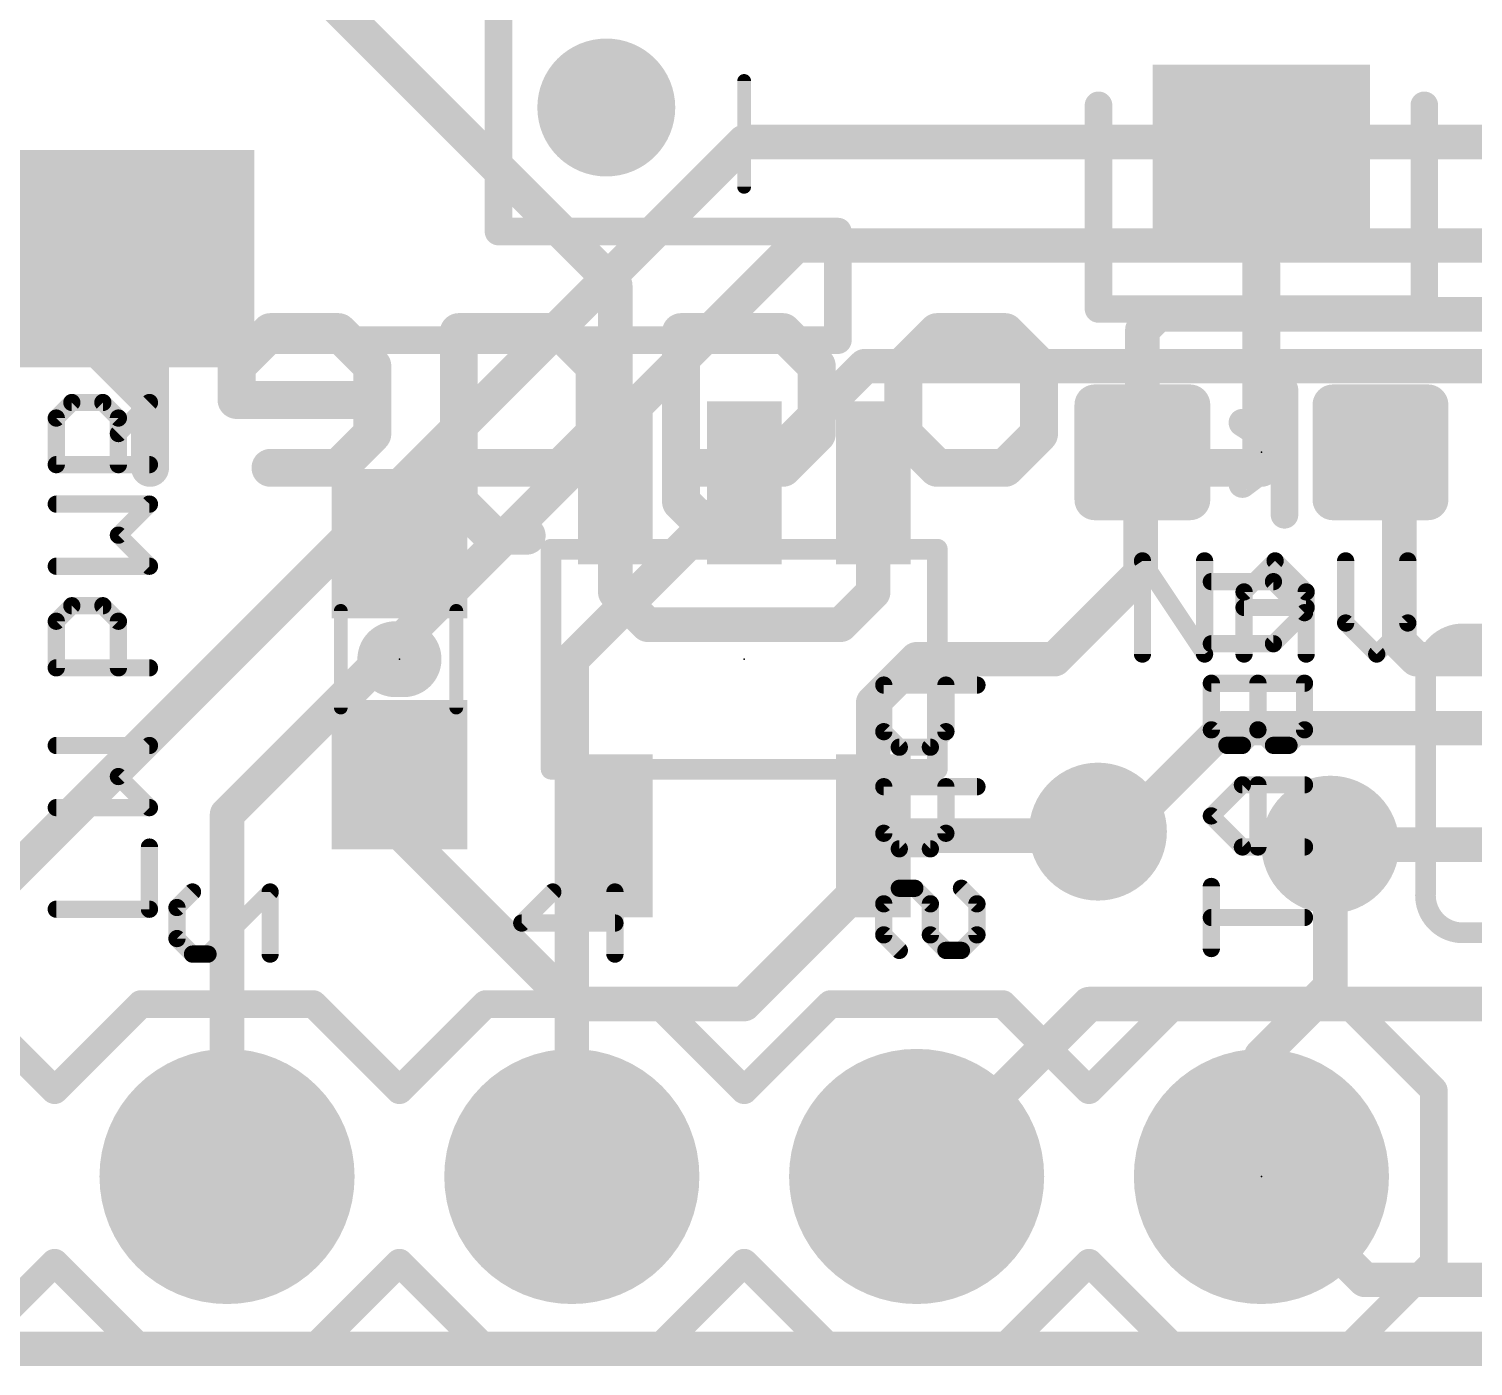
# Model space of a CAD drawing. Extents: x -109 to 32, y -1 to 19.
# Drawn here: x 2.35 to 12.99, y -0.13 to 9.72 of the extents above; entities that cross this region are included whole.
import ezdxf

# ---------------------------------------------------------------- set-up
doc = ezdxf.new("R2010")
doc.units = 0
for name, color, linetype in [('1', 12, 'CONTINUOUS'), ('16', 132, 'CONTINUOUS'), ('17', 110, 'CONTINUOUS'), ('18', 110, 'CONTINUOUS'), ('20', 53, 'CONTINUOUS'), ('21', 53, 'CONTINUOUS'), ('22', 53, 'CONTINUOUS'), ('23', 53, 'CONTINUOUS'), ('51', 53, 'CONTINUOUS')]:
    doc.layers.add(name, color=color, linetype=linetype)

# ---------------------------------------------------------------- blocks, each defined once
blk = doc.blocks.new('RECT')
blk.add_solid([(-0.5, -0.5), (0.5, -0.5), (-0.5, 0.5), (0.5, 0.5)])
blk = doc.blocks.new('ROUNDP')
at = {"const_width": 0.5}
blk.add_lwpolyline([(0, -0.25, 1), (0, 0.25, 1), (0, -0.25)], format="xyb", dxfattribs=at)
blk = doc.blocks.new('RECT160000X160000R30')
at = {"const_width": 0.15}
blk.add_lwpolyline([(0.425, -0.35), (0.425, 0.35, 0.4142), (0.35, 0.425), (-0.35, 0.425, 0.4142), (-0.425, 0.35), (-0.425, -0.35, 0.4142), (-0.35, -0.425), (0.35, -0.425, 0.4142)], format="xyb", close=True, dxfattribs=at)
blk.add_solid([(-0.3754, -0.3754), (0.3754, -0.3754), (-0.3754, 0.3754), (0.3754, 0.3754)])
blk = doc.blocks.new('ROUNDV')
at = {"const_width": 0.5}
blk.add_lwpolyline([(0, -0.25, 1), (0, 0.25, 1), (0, -0.25)], format="xyb", dxfattribs=at)

msp = doc.modelspace()

# ---------------------------------------------------------------- linework, layer by layer
at = {"layer": '1', "const_width": 0.254}
for points in [[(6.67, 7.8334), (4.064, 10.4394)], [(6.67, 6.3801), (6.67, 7.8334)], [(10.668, 7.62), (10.553, 7.505)], [(13.208, 7.62), (10.668, 7.62)], [(10.553, 7.505), (10.553, 6.604)], [(10.541, 6.592), (10.553, 6.604)], [(10.541, 5.715), (10.541, 6.592)], [(6.67, 6.3801), (6.67, 5.5728)], [(8.57, 5.5728), (8.57, 6.3801)], [(12.446, 5.207), (12.446, 6.465)], [(9.906, 5.08), (10.541, 5.715)], [(6.67, 5.5728), (6.9088, 5.334)], [(8.3312, 5.334), (8.57, 5.5728)], [(6.9088, 5.334), (8.3312, 5.334)], [(12.573, 5.08), (12.446, 5.207)], [(8.57, 4.76), (8.89, 5.08)], [(8.89, 5.08), (9.906, 5.08)], [(13.628, 5.08), (12.573, 5.08)], [(8.57, 3.7799), (8.57, 4.76)], [(5.08, 4.23), (5.08, 3.81)], [(5.08, 3.81), (6.35, 2.54)], [(10.1956, 3.7799), (10.2257, 3.81)], [(8.57, 3.49), (8.57, 3.7799)], [(8.57, 3.7799), (10.1956, 3.7799)], [(11.938, 2.667), (11.938, 3.7139)], [(7.62, 2.54), (8.57, 3.49)], [(11.43, 2.159), (11.938, 2.667)], [(6.35, 2.54), (7.62, 2.54)], [(11.43, 1.27), (11.43, 2.159)], [(12.192, 0.508), (11.43, 1.27)], [(12.192, 0.508), (20.8534, 0.508)], [(22.86, 0), (0, 0)]]:
    msp.add_lwpolyline(points, dxfattribs=at)
at = {"layer": '1'}
for points, const_width in [([(6.7335, 7.8334, 1), (6.6065, 7.8334)], 0.127), ([(6.6251, 7.7885, 1), (6.7149, 7.8783)], 0.127), ([(10.668, 7.6835, 1), (10.668, 7.5565)], 0.127), ([(10.7129, 7.5751, 1), (10.6231, 7.6649)], 0.127), ([(10.6165, 7.505, 1), (10.4895, 7.505)], 0.127), ([(10.5081, 7.5499, 1), (10.5979, 7.4601)], 0.127), ([(10.6045, 6.592, 1), (10.4775, 6.592)], 0.127), ([(10.5979, 6.5591, 1), (10.5081, 6.6489)], 0.127), ([(12.446, 6.465, 0.4142), (12.307, 6.604)], 0.254), ([(12.307, 6.6675, 1), (12.307, 6.5405)], 0.127), ([(10.4961, 6.6369, 1), (10.5859, 6.5471)], 0.127), ([(10.4895, 6.604, 1), (10.6165, 6.604)], 0.127), ([(6.7335, 6.3801, 1), (6.6065, 6.3801)], 0.127), ([(8.6335, 6.3801, 1), (8.5065, 6.3801)], 0.127), ([(12.5095, 6.465, 1), (12.3825, 6.465)], 0.127), ([(12.3825, 6.465, 1), (12.5095, 6.465)], 0.127), ([(6.6065, 6.3801, 1), (6.7335, 6.3801)], 0.127), ([(10.4775, 5.715, 1), (10.6045, 5.715)], 0.127), ([(10.5859, 5.6701, 1), (10.4961, 5.7599)], 0.127), ([(6.7149, 5.6177, 1), (6.6251, 5.5279)], 0.127), ([(8.6149, 5.5279, 1), (8.5251, 5.6177)], 0.127), ([(6.6065, 5.5728, 1), (6.7335, 5.5728)], 0.127), ([(8.5065, 5.5728, 1), (8.6335, 5.5728)], 0.127), ([(6.9088, 5.3975, 1), (6.9088, 5.2705)], 0.127), ([(6.8639, 5.2891, 1), (6.9537, 5.3789)], 0.127), ([(8.2863, 5.3789, 1), (8.3761, 5.2891)], 0.127), ([(8.3312, 5.2705, 1), (8.3312, 5.3975)], 0.127), ([(12.4909, 5.2519, 1), (12.4011, 5.1621)], 0.127), ([(12.3825, 5.207, 1), (12.5095, 5.207)], 0.127), ([(8.89, 5.1435, 1), (8.89, 5.0165)], 0.127), ([(8.9349, 5.0351, 1), (8.8451, 5.1249)], 0.127), ([(9.8611, 5.1249, 1), (9.9509, 5.0351)], 0.127), ([(9.906, 5.0165, 1), (9.906, 5.1435)], 0.127), ([(12.573, 5.1435, 1), (12.573, 5.0165)], 0.127), ([(12.5281, 5.0351, 1), (12.6179, 5.1249)], 0.127), ([(8.6335, 4.76, 1), (8.5065, 4.76)], 0.127), ([(8.5251, 4.8049, 1), (8.6149, 4.7151)], 0.127), ([(5.1435, 4.23, 1), (5.0165, 4.23)], 0.127), ([(5.1249, 3.8549, 1), (5.0351, 3.7651)], 0.127), ([(10.2706, 3.7651, 1), (10.1808, 3.8549)], 0.127), ([(5.0165, 3.81, 1), (5.1435, 3.81)], 0.127), ([(8.6335, 3.7799, 1), (8.5065, 3.7799)], 0.127), ([(8.57, 3.8434, 1), (8.57, 3.7164)], 0.127), ([(8.5065, 3.7799, 1), (8.6335, 3.7799)], 0.127), ([(10.1507, 3.8248, 1), (10.2405, 3.735)], 0.127), ([(10.1956, 3.7164, 1), (10.1956, 3.8434)], 0.127), ([(12.0015, 3.7139, 1), (11.8745, 3.7139)], 0.127), ([(8.5065, 3.49, 1), (8.6335, 3.49)], 0.127), ([(8.6149, 3.4451, 1), (8.5251, 3.5349)], 0.127), ([(11.9829, 2.6221, 1), (11.8931, 2.7119)], 0.127), ([(6.35, 2.6035, 1), (6.35, 2.4765)], 0.127), ([(7.62, 2.4765, 1), (7.62, 2.6035)], 0.127), ([(11.8745, 2.667, 1), (12.0015, 2.667)], 0.127), ([(6.3051, 2.4951, 1), (6.3949, 2.5849)], 0.127), ([(7.5751, 2.5849, 1), (7.6649, 2.4951)], 0.127), ([(11.4935, 2.159, 1), (11.3665, 2.159)], 0.127), ([(11.3851, 2.2039, 1), (11.4749, 2.1141)], 0.127), ([(11.4749, 1.3149, 1), (11.3851, 1.2251)], 0.127), ([(11.3665, 1.27, 1), (11.4935, 1.27)], 0.127), ([(12.192, 0.5715, 1), (12.192, 0.4445)], 0.127), ([(12.1471, 0.4631, 1), (12.2369, 0.5529)], 0.127)]:
    msp.add_lwpolyline(points, format="xyb", dxfattribs=dict(at, const_width=const_width))
at = {"layer": '16', "const_width": 0.254}
for points in [[(1.27, 2.54), (7.62, 8.89)], [(7.62, 8.89), (19.05, 8.89)], [(3.81, 3.937), (8.001, 8.128)], [(8.001, 8.128), (16.891, 8.128)], [(6.35, 5.08), (8.509, 7.239)], [(8.509, 7.239), (15.6464, 7.239)], [(6.35, 1.27), (6.35, 5.08)], [(10.3886, 3.81), (11.1506, 4.572)], [(11.1506, 4.572), (13.6343, 4.572)], [(3.81, 1.27), (3.81, 3.937)], [(10.2257, 3.81), (10.3886, 3.81)], [(11.938, 3.7139), (13.6, 3.7139)], [(8.89, 1.27), (10.16, 2.54)], [(10.16, 2.54), (17.78, 2.54)], [(22.86, 0), (0, 0)]]:
    msp.add_lwpolyline(points, dxfattribs=at)
at = {"layer": '16', "const_width": 0.127}
for points in [[(7.62, 8.9535, 1), (7.62, 8.8265)], [(7.6649, 8.8451, 1), (7.5751, 8.9349)], [(8.001, 8.1915, 1), (8.001, 8.0645)], [(8.0459, 8.0831, 1), (7.9561, 8.1729)], [(8.509, 7.3025, 1), (8.509, 7.1755)], [(8.5539, 7.1941, 1), (8.4641, 7.2839)], [(6.4135, 5.08, 1), (6.2865, 5.08)], [(6.3051, 5.1249, 1), (6.3949, 5.0351)], [(11.1506, 4.6355, 1), (11.1506, 4.5085)], [(11.1955, 4.5271, 1), (11.1057, 4.6169)], [(3.8735, 3.937, 1), (3.7465, 3.937)], [(3.7651, 3.9819, 1), (3.8549, 3.8921)], [(10.2257, 3.8735, 1), (10.2257, 3.7465)], [(10.3886, 3.7465, 1), (10.3886, 3.8735)], [(10.3437, 3.8549, 1), (10.4335, 3.7651)], [(11.938, 3.7774, 1), (11.938, 3.6504)], [(10.16, 2.6035, 1), (10.16, 2.4765)], [(10.2049, 2.4951, 1), (10.1151, 2.5849)], [(3.7465, 1.27, 1), (3.8735, 1.27)], [(6.2865, 1.27, 1), (6.4135, 1.27)], [(8.8451, 1.3149, 1), (8.9349, 1.2251)]]:
    msp.add_lwpolyline(points, format="xyb", dxfattribs=at)
at = {"layer": '20', "const_width": 0.254}
msp.add_lwpolyline([(0, 0), (31.75, 0)], dxfattribs=at)
at = {"layer": '21'}
for points, const_width in [([(10.23, 7.66), (10.23, 9.16)], 0.2032), ([(12.63, 9.16), (12.63, 7.66)], 0.2032), ([(12.63, 7.66), (10.23, 7.66)], 0.2032), ([(11.6, 7.064), (11.6, 6.604)], 0.2032), ([(2.5521, 6.8565), (2.6665, 6.9709)], 0.127), ([(2.6665, 6.9709), (2.8953, 6.9709)], 0.127), ([(2.8953, 6.9709), (3.0097, 6.8565)], 0.127), ([(3.0097, 6.7421), (3.2385, 6.9709)], 0.127), ([(2.5521, 6.5133), (2.5521, 6.8565)], 0.127), ([(3.0097, 6.8565), (3.0097, 6.5133)], 0.127), ([(11.5846, 6.6294), (11.29, 6.8224)], 0.2032), ([(11.6, 6.604), (11.29, 6.3702)], 0.2032), ([(11.6, 6.144), (11.6, 6.604)], 0.2032), ([(3.2385, 6.5133), (2.5521, 6.5133)], 0.127), ([(3.2385, 6.2225), (2.5521, 6.2225)], 0.127), ([(3.0097, 5.9937), (3.2385, 6.2225)], 0.127), ([(3.2385, 5.7649), (3.0097, 5.9937)], 0.127), ([(6.1976, 4.2696), (6.1976, 5.8904)], 0.1524), ([(6.1976, 5.8904), (6.2924, 5.8904)], 0.1524), ([(7.0976, 5.8904), (7.1924, 5.8904)], 0.1524), ([(8.0476, 5.8904), (8.1424, 5.8904)], 0.1524), ([(8.9476, 5.8904), (9.0424, 5.8904)], 0.1524), ([(9.0424, 5.8904), (9.0424, 4.2696)], 0.1524), ([(10.5537, 5.1181), (10.5537, 5.8045)], 0.127), ([(10.5537, 5.8045), (11.0113, 5.1181)], 0.127), ([(11.0113, 5.1181), (11.0113, 5.8045)], 0.127), ([(11.3021, 5.5757), (11.5309, 5.8045)], 0.127), ([(11.5309, 5.8045), (11.7597, 5.5757)], 0.127), ([(12.0505, 5.8045), (12.0505, 5.3469)], 0.127), ([(12.5081, 5.3469), (12.5081, 5.8045)], 0.127), ([(2.5521, 5.7649), (3.2385, 5.7649)], 0.127), ([(11.3021, 5.1181), (11.3021, 5.5757)], 0.127), ([(11.7597, 5.5757), (11.7597, 5.1181)], 0.127), ([(2.5521, 5.3597), (2.6665, 5.4741)], 0.127), ([(2.6665, 5.4741), (2.8953, 5.4741)], 0.127), ([(2.8953, 5.4741), (3.0097, 5.3597)], 0.127), ([(11.3021, 5.4613), (11.7597, 5.4613)], 0.127), ([(2.5521, 5.0165), (2.5521, 5.3597)], 0.127), ([(3.0097, 5.3597), (3.0097, 5.0165)], 0.127), ([(5.0495, 5.08), (5.1105, 5.08)], 0.5588), ([(12.0505, 5.3469), (12.2793, 5.1181)], 0.127), ([(12.2793, 5.1181), (12.5081, 5.3469)], 0.127), ([(3.2385, 5.0165), (2.5521, 5.0165)], 0.127), ([(3.2385, 4.4445), (2.5521, 4.4445)], 0.127), ([(3.0097, 4.2157), (3.2385, 4.4445)], 0.127), ([(3.2385, 3.9869), (3.0097, 4.2157)], 0.127), ([(6.2924, 4.2696), (6.1976, 4.2696)], 0.1524), ([(8.1424, 4.2696), (7.0976, 4.2696)], 0.1524), ([(9.0424, 4.2696), (8.9476, 4.2696)], 0.1524), ([(2.5521, 3.9869), (3.2385, 3.9869)], 0.127), ([(3.2385, 3.2385), (3.2385, 3.6961)], 0.127), ([(2.5521, 3.2385), (3.2385, 3.2385)], 0.127), ([(1.905, 2.54), (2.54, 1.905)], 0.2032), ([(2.54, 1.905), (3.175, 2.54)], 0.2032), ([(3.175, 2.54), (4.445, 2.54)], 0.2032), ([(5.08, 1.905), (4.445, 2.54)], 0.2032), ([(5.08, 1.905), (5.715, 2.54)], 0.2032), ([(5.715, 2.54), (6.985, 2.54)], 0.2032), ([(6.985, 2.54), (7.62, 1.905)], 0.2032), ([(7.62, 1.905), (8.255, 2.54)], 0.2032), ([(8.255, 2.54), (9.525, 2.54)], 0.2032), ([(9.525, 2.54), (10.16, 1.905)], 0.2032), ([(10.16, 1.905), (10.795, 2.54)], 0.2032), ([(10.795, 2.54), (12.065, 2.54)], 0.2032), ([(12.7, 1.905), (12.065, 2.54)], 0.2032), ([(12.7, 0.635), (12.7, 1.905)], 0.2032), ([(2.54, 0.635), (1.905, 0)], 0.2032), ([(3.175, 0), (2.54, 0.635)], 0.2032), ([(4.445, 0), (5.08, 0.635)], 0.2032), ([(5.715, 0), (5.08, 0.635)], 0.2032), ([(7.62, 0.635), (6.985, 0)], 0.2032), ([(8.255, 0), (7.62, 0.635)], 0.2032), ([(10.16, 0.635), (9.525, 0)], 0.2032), ([(10.795, 0), (10.16, 0.635)], 0.2032), ([(12.065, 0), (12.7, 0.635)], 0.2032), ([(4.445, 0), (3.175, 0)], 0.2032), ([(6.985, 0), (5.715, 0)], 0.2032), ([(9.525, 0), (8.255, 0)], 0.2032), ([(12.065, 0), (10.795, 0)], 0.2032)]:
    msp.add_lwpolyline(points, dxfattribs=dict(at, const_width=const_width))
for points, const_width in [([(10.2808, 9.16, 1), (10.1792, 9.16)], 0.1016), ([(12.6808, 9.16, 1), (12.5792, 9.16)], 0.1016), ([(10.23, 7.7108, 1), (10.23, 7.6092)], 0.1016), ([(10.1792, 7.66, 1), (10.2808, 7.66)], 0.1016), ([(12.5792, 7.66, 1), (12.6808, 7.66)], 0.1016), ([(12.63, 7.6092, 1), (12.63, 7.7108)], 0.1016), ([(11.6508, 7.064, 1), (11.5492, 7.064)], 0.1016), ([(2.6665, 7.0027, 1), (2.6665, 6.9392)], 0.0635), ([(2.689, 6.9485, 1), (2.6441, 6.9934)], 0.0635), ([(2.9178, 6.9934, 1), (2.8729, 6.9485)], 0.0635), ([(2.8953, 6.9392, 1), (2.8953, 7.0027)], 0.0635), ([(3.261, 6.9485, 1), (3.216, 6.9934)], 0.0635), ([(2.5839, 6.8565, 1), (2.5204, 6.8565)], 0.0635), ([(3.0415, 6.8565, 1), (2.978, 6.8565)], 0.0635), ([(11.3178, 6.8649, 1), (11.2622, 6.7799)], 0.1016), ([(2.5297, 6.879, 1), (2.5746, 6.8341)], 0.0635), ([(2.9873, 6.8341, 1), (3.0322, 6.879)], 0.0635), ([(2.9873, 6.7646, 1), (3.0322, 6.7197)], 0.0635), ([(11.6508, 6.604, 1), (11.5492, 6.604)], 0.1016), ([(11.5568, 6.5869, 1), (11.6124, 6.6719)], 0.1016), ([(11.6306, 6.5634, 1), (11.5694, 6.6446)], 0.1016), ([(11.5492, 6.604, 1), (11.6508, 6.604)], 0.1016), ([(2.5521, 6.5451, 1), (2.5521, 6.4816)], 0.0635), ([(2.5204, 6.5133, 1), (2.5839, 6.5133)], 0.0635), ([(2.978, 6.5133, 1), (3.0415, 6.5133)], 0.0635), ([(3.2385, 6.4816, 1), (3.2385, 6.5451)], 0.0635), ([(11.2594, 6.4108, 1), (11.3206, 6.3296)], 0.1016), ([(2.5521, 6.2543, 1), (2.5521, 6.1908)], 0.0635), ([(3.261, 6.2001, 1), (3.216, 6.245)], 0.0635), ([(3.2385, 6.1908, 1), (3.2385, 6.2543)], 0.0635), ([(11.5492, 6.144, 1), (11.6508, 6.144)], 0.1016), ([(3.0322, 6.0162, 1), (2.9873, 5.9713)], 0.0635), ([(2.9873, 6.0162, 1), (3.0322, 5.9713)], 0.0635), ([(6.2357, 5.8904, 1), (6.1595, 5.8904)], 0.0762), ([(6.1976, 5.9285, 1), (6.1976, 5.8523)], 0.0762), ([(6.2924, 5.8523, 1), (6.2924, 5.9285)], 0.0762), ([(7.0976, 5.9285, 1), (7.0976, 5.8523)], 0.0762), ([(7.1924, 5.8523, 1), (7.1924, 5.9285)], 0.0762), ([(8.0476, 5.9285, 1), (8.0476, 5.8523)], 0.0762), ([(8.1424, 5.8523, 1), (8.1424, 5.9285)], 0.0762), ([(8.9476, 5.9285, 1), (8.9476, 5.8523)], 0.0762), ([(9.0805, 5.8904, 1), (9.0043, 5.8904)], 0.0762), ([(9.0424, 5.8523, 1), (9.0424, 5.9285)], 0.0762), ([(10.5801, 5.8221, 1), (10.5273, 5.7869)], 0.0635), ([(10.5855, 5.8045, 1), (10.522, 5.8045)], 0.0635), ([(11.043, 5.8045, 1), (10.9795, 5.8045)], 0.0635), ([(11.5534, 5.8269, 1), (11.5085, 5.782)], 0.0635), ([(11.5534, 5.782, 1), (11.5085, 5.8269)], 0.0635), ([(12.0823, 5.8045, 1), (12.0188, 5.8045)], 0.0635), ([(12.5399, 5.8045, 1), (12.4764, 5.8045)], 0.0635), ([(2.5521, 5.7967, 1), (2.5521, 5.7332)], 0.0635), ([(3.216, 5.7425, 1), (3.261, 5.7874)], 0.0635), ([(3.2385, 5.7332, 1), (3.2385, 5.7967)], 0.0635), ([(11.3339, 5.5757, 1), (11.2704, 5.5757)], 0.0635), ([(11.7915, 5.5757, 1), (11.728, 5.5757)], 0.0635), ([(2.6665, 5.5058, 1), (2.6665, 5.4423)], 0.0635), ([(2.689, 5.4516, 1), (2.6441, 5.4965)], 0.0635), ([(2.9178, 5.4965, 1), (2.8729, 5.4516)], 0.0635), ([(2.8953, 5.4423, 1), (2.8953, 5.5058)], 0.0635), ([(11.2797, 5.5981, 1), (11.3246, 5.5532)], 0.0635), ([(11.7373, 5.5532, 1), (11.7822, 5.5981)], 0.0635), ([(11.3021, 5.493, 1), (11.3021, 5.4295)], 0.0635), ([(11.7597, 5.4295, 1), (11.7597, 5.493)], 0.0635), ([(2.5839, 5.3597, 1), (2.5204, 5.3597)], 0.0635), ([(2.5297, 5.3821, 1), (2.5746, 5.3372)], 0.0635), ([(3.0415, 5.3597, 1), (2.978, 5.3597)], 0.0635), ([(2.9873, 5.3372, 1), (3.0322, 5.3821)], 0.0635), ([(5.0495, 5.2197, 1), (5.0495, 4.9403)], 0.2794), ([(5.1105, 4.9403, 1), (5.1105, 5.2197)], 0.2794), ([(12.073, 5.3693, 1), (12.0281, 5.3244)], 0.0635), ([(12.0188, 5.3469, 1), (12.0823, 5.3469)], 0.0635), ([(12.4764, 5.3469, 1), (12.5399, 5.3469)], 0.0635), ([(12.5306, 5.3244, 1), (12.4857, 5.3693)], 0.0635), ([(10.522, 5.1181, 1), (10.5855, 5.1181)], 0.0635), ([(10.9795, 5.1181, 1), (11.043, 5.1181)], 0.0635), ([(10.9849, 5.1005, 1), (11.0377, 5.1357)], 0.0635), ([(11.2704, 5.1181, 1), (11.3339, 5.1181)], 0.0635), ([(11.728, 5.1181, 1), (11.7915, 5.1181)], 0.0635), ([(12.2569, 5.1406, 1), (12.3018, 5.0956)], 0.0635), ([(12.2569, 5.0956, 1), (12.3018, 5.1406)], 0.0635), ([(2.5521, 5.0483, 1), (2.5521, 4.9848)], 0.0635), ([(2.5204, 5.0165, 1), (2.5839, 5.0165)], 0.0635), ([(2.978, 5.0165, 1), (3.0415, 5.0165)], 0.0635), ([(3.2385, 4.9848, 1), (3.2385, 5.0483)], 0.0635), ([(2.5521, 4.4763, 1), (2.5521, 4.4128)], 0.0635), ([(3.261, 4.4221, 1), (3.216, 4.467)], 0.0635), ([(3.2385, 4.4128, 1), (3.2385, 4.4763)], 0.0635), ([(3.0322, 4.2382, 1), (2.9873, 4.1933)], 0.0635), ([(2.9873, 4.2382, 1), (3.0322, 4.1933)], 0.0635), ([(6.1976, 4.3077, 1), (6.1976, 4.2315)], 0.0762), ([(6.1595, 4.2696, 1), (6.2357, 4.2696)], 0.0762), ([(6.2924, 4.2315, 1), (6.2924, 4.3077)], 0.0762), ([(7.0976, 4.3077, 1), (7.0976, 4.2315)], 0.0762), ([(8.1424, 4.2315, 1), (8.1424, 4.3077)], 0.0762), ([(8.9476, 4.3077, 1), (8.9476, 4.2315)], 0.0762), ([(9.0043, 4.2696, 1), (9.0805, 4.2696)], 0.0762), ([(9.0424, 4.2315, 1), (9.0424, 4.3077)], 0.0762), ([(2.5521, 4.0187, 1), (2.5521, 3.9552)], 0.0635), ([(3.2385, 3.9552, 1), (3.2385, 4.0187)], 0.0635), ([(3.216, 3.9645, 1), (3.261, 4.0094)], 0.0635), ([(3.2703, 3.6961, 1), (3.2067, 3.6961)], 0.0635), ([(2.5521, 3.2703, 1), (2.5521, 3.2067)], 0.0635), ([(3.2385, 3.2067, 1), (3.2385, 3.2703)], 0.0635), ([(3.2067, 3.2385, 1), (3.2703, 3.2385)], 0.0635), ([(3.175, 2.5908, 1), (3.175, 2.4892)], 0.1016), ([(3.2109, 2.5041, 1), (3.1391, 2.5759)], 0.1016), ([(4.4809, 2.5759, 1), (4.4091, 2.5041)], 0.1016), ([(4.445, 2.4892, 1), (4.445, 2.5908)], 0.1016), ([(5.715, 2.5908, 1), (5.715, 2.4892)], 0.1016), ([(5.7509, 2.5041, 1), (5.6791, 2.5759)], 0.1016), ([(7.0209, 2.5759, 1), (6.9491, 2.5041)], 0.1016), ([(6.985, 2.4892, 1), (6.985, 2.5908)], 0.1016), ([(8.255, 2.5908, 1), (8.255, 2.4892)], 0.1016), ([(8.2909, 2.5041, 1), (8.2191, 2.5759)], 0.1016), ([(9.5609, 2.5759, 1), (9.4891, 2.5041)], 0.1016), ([(9.525, 2.4892, 1), (9.525, 2.5908)], 0.1016), ([(10.795, 2.5908, 1), (10.795, 2.4892)], 0.1016), ([(10.8309, 2.5041, 1), (10.7591, 2.5759)], 0.1016), ([(12.1009, 2.5759, 1), (12.0291, 2.5041)], 0.1016), ([(12.065, 2.4892, 1), (12.065, 2.5908)], 0.1016), ([(2.5041, 1.9409, 1), (2.5759, 1.8691)], 0.1016), ([(2.5041, 1.8691, 1), (2.5759, 1.9409)], 0.1016), ([(5.0441, 1.9409, 1), (5.1159, 1.8691)], 0.1016), ([(5.0441, 1.8691, 1), (5.1159, 1.9409)], 0.1016), ([(7.5841, 1.9409, 1), (7.6559, 1.8691)], 0.1016), ([(7.5841, 1.8691, 1), (7.6559, 1.9409)], 0.1016), ([(10.1241, 1.9409, 1), (10.1959, 1.8691)], 0.1016), ([(10.1241, 1.8691, 1), (10.1959, 1.9409)], 0.1016), ([(12.7508, 1.905, 1), (12.6492, 1.905)], 0.1016), ([(12.6641, 1.8691, 1), (12.7359, 1.9409)], 0.1016), ([(2.5759, 0.6709, 1), (2.5041, 0.5991)], 0.1016), ([(2.5759, 0.5991, 1), (2.5041, 0.6709)], 0.1016), ([(5.1159, 0.6709, 1), (5.0441, 0.5991)], 0.1016), ([(5.1159, 0.5991, 1), (5.0441, 0.6709)], 0.1016), ([(7.6559, 0.6709, 1), (7.5841, 0.5991)], 0.1016), ([(7.6559, 0.5991, 1), (7.5841, 0.6709)], 0.1016), ([(10.1959, 0.6709, 1), (10.1241, 0.5991)], 0.1016), ([(10.1959, 0.5991, 1), (10.1241, 0.6709)], 0.1016), ([(12.6492, 0.635, 1), (12.7508, 0.635)], 0.1016), ([(12.7359, 0.5991, 1), (12.6641, 0.6709)], 0.1016), ([(3.175, 0.0508, 1), (3.175, -0.0508)], 0.1016), ([(3.1391, -0.0359, 1), (3.2109, 0.0359)], 0.1016), ([(4.4091, 0.0359, 1), (4.4809, -0.0359)], 0.1016), ([(4.445, -0.0508, 1), (4.445, 0.0508)], 0.1016), ([(5.715, 0.0508, 1), (5.715, -0.0508)], 0.1016), ([(5.6791, -0.0359, 1), (5.7509, 0.0359)], 0.1016), ([(6.9491, 0.0359, 1), (7.0209, -0.0359)], 0.1016), ([(6.985, -0.0508, 1), (6.985, 0.0508)], 0.1016), ([(8.255, 0.0508, 1), (8.255, -0.0508)], 0.1016), ([(8.2191, -0.0359, 1), (8.2909, 0.0359)], 0.1016), ([(9.4891, 0.0359, 1), (9.5609, -0.0359)], 0.1016), ([(9.525, -0.0508, 1), (9.525, 0.0508)], 0.1016), ([(10.795, 0.0508, 1), (10.795, -0.0508)], 0.1016), ([(10.7591, -0.0359, 1), (10.8309, 0.0359)], 0.1016), ([(12.0291, 0.0359, 1), (12.1009, -0.0359)], 0.1016), ([(12.065, -0.0508, 1), (12.065, 0.0508)], 0.1016)]:
    msp.add_lwpolyline(points, format="xyb", dxfattribs=dict(at, const_width=const_width))
at = {"layer": '22'}
for points, const_width in [([(11.4287, 7.9896), (11.4287, 6.4897)], 0.2794), ([(2.743, 7.4896), (2.493, 7.4896)], 0.2794), ([(3.243, 6.9897), (2.743, 7.4896)], 0.2794), ([(3.243, 6.4897), (3.243, 7.4896)], 0.2794), ([(4.1302, 7.4896), (3.8802, 7.2396)], 0.2794), ([(4.6301, 7.4896), (4.1302, 7.4896)], 0.2794), ([(4.8801, 7.2396), (4.6301, 7.4896)], 0.2794), ([(5.5174, 6.2397), (5.5174, 7.4896)], 0.2794), ([(5.5174, 7.4896), (6.2673, 7.4896)], 0.2794), ([(6.2673, 7.4896), (6.5173, 7.2396)], 0.2794), ([(7.1545, 6.2397), (7.1545, 7.4896)], 0.2794), ([(7.1545, 7.4896), (7.9044, 7.4896)], 0.2794), ([(7.9044, 7.4896), (8.1544, 7.2396)], 0.2794), ([(8.7917, 7.2396), (9.0416, 7.4896)], 0.2794), ([(9.0416, 7.4896), (9.5416, 7.4896)], 0.2794), ([(9.5416, 7.4896), (9.7916, 7.2396)], 0.2794), ([(3.8802, 7.2396), (3.8802, 6.9897)], 0.2794), ([(4.8801, 6.7397), (4.8801, 7.2396)], 0.2794), ([(6.5173, 7.2396), (6.5173, 6.7397)], 0.2794), ([(8.1544, 7.2396), (8.1544, 6.7397)], 0.2794), ([(8.7917, 6.7397), (8.7917, 7.2396)], 0.2794), ([(9.7916, 7.2396), (9.7916, 6.7397)], 0.2794), ([(3.8802, 6.9897), (4.8801, 6.9897)], 0.2794), ([(4.6301, 6.4897), (4.8801, 6.7397)], 0.2794), ([(6.5173, 6.7397), (6.2673, 6.4897)], 0.2794), ([(8.1544, 6.7397), (7.9044, 6.4897)], 0.2794), ([(9.0416, 6.4897), (8.7917, 6.7397)], 0.2794), ([(9.7916, 6.7397), (9.5416, 6.4897)], 0.2794), ([(4.1302, 6.4897), (4.6301, 6.4897)], 0.2794), ([(6.2673, 6.4897), (5.5174, 6.4897)], 0.2794), ([(7.9044, 6.4897), (7.1545, 6.4897)], 0.2794), ([(9.5416, 6.4897), (9.0416, 6.4897)], 0.2794), ([(11.4287, 6.4897), (10.4288, 6.4897)], 0.2794), ([(5.7673, 5.9897), (5.5174, 6.2397)], 0.2794), ([(7.4045, 5.9897), (7.1545, 6.2397)], 0.2794), ([(6.0173, 5.9897), (5.7673, 5.9897)], 0.2794), ([(7.6545, 5.9897), (7.4045, 5.9897)], 0.2794), ([(11.0611, 5.6515), (11.5187, 5.6515)], 0.127), ([(11.5187, 5.6515), (11.7475, 5.4227)], 0.127), ([(11.7475, 5.4227), (11.5187, 5.1939)], 0.127), ([(12.8898, 5.2656), (14.3898, 5.2656)], 0.1524), ([(11.5187, 5.1939), (11.0611, 5.1939)], 0.127), ([(12.6398, 4.9656), (12.6398, 3.3656)], 0.1524), ([(9.3345, 4.8895), (8.6481, 4.8895)], 0.127), ([(8.6481, 4.8895), (8.6481, 4.5463)], 0.127), ([(9.1057, 4.5463), (9.1057, 4.8895)], 0.127), ([(11.7475, 4.9031), (11.0611, 4.9031)], 0.127), ([(11.0611, 4.9031), (11.0611, 4.5599)], 0.127), ([(11.4043, 4.9031), (11.4043, 4.5599)], 0.127), ([(11.7475, 4.5599), (11.7475, 4.9031)], 0.127), ([(8.6481, 4.5463), (8.7625, 4.4319)], 0.127), ([(8.9913, 4.4319), (9.1057, 4.5463)], 0.127), ([(11.0611, 4.5599), (11.1755, 4.4455)], 0.127), ([(11.2899, 4.4455), (11.4043, 4.5599)], 0.127), ([(11.4043, 4.5599), (11.5187, 4.4455)], 0.127), ([(11.6331, 4.4455), (11.7475, 4.5599)], 0.127), ([(8.7625, 4.4319), (8.9913, 4.4319)], 0.127), ([(11.1755, 4.4455), (11.2899, 4.4455)], 0.127), ([(11.5187, 4.4455), (11.6331, 4.4455)], 0.127), ([(9.3345, 4.1411), (8.6481, 4.1411)], 0.127), ([(8.6481, 4.1411), (8.6481, 3.7979)], 0.127), ([(9.1057, 3.7979), (9.1057, 4.1411)], 0.127), ([(11.2899, 4.1547), (11.0611, 3.9259)], 0.127), ([(11.7475, 4.1547), (11.2899, 4.1547)], 0.127), ([(11.4043, 4.1547), (11.4043, 3.6971)], 0.127), ([(11.0611, 3.9259), (11.2899, 3.6971)], 0.127), ([(8.6481, 3.7979), (8.7625, 3.6835)], 0.127), ([(8.9913, 3.6835), (9.1057, 3.7979)], 0.127), ([(8.7625, 3.6835), (8.9913, 3.6835)], 0.127), ([(11.2899, 3.6971), (11.7475, 3.6971)], 0.127), ([(3.4411, 3.2511), (3.5555, 3.3655)], 0.127), ([(4.1275, 3.3655), (3.6699, 2.9079)], 0.127), ([(4.1275, 2.9079), (4.1275, 3.3655)], 0.127), ([(6.2099, 3.3655), (5.9811, 3.1367)], 0.127), ([(6.6675, 3.3655), (6.6675, 2.9079)], 0.127), ([(8.6481, 3.2783), (8.7625, 3.3927)], 0.127), ([(8.7625, 3.3927), (8.8769, 3.3927)], 0.127), ([(8.8769, 3.3927), (8.9913, 3.2783)], 0.127), ([(9.3345, 3.2783), (9.2201, 3.3927)], 0.127), ([(11.0611, 3.4063), (11.0611, 2.9487)], 0.127), ([(3.4411, 3.0223), (3.4411, 3.2511)], 0.127), ([(8.6481, 3.0495), (8.6481, 3.2783)], 0.127), ([(8.9913, 3.2783), (8.9913, 3.0495)], 0.127), ([(9.3345, 3.0495), (9.3345, 3.2783)], 0.127), ([(5.9811, 3.1367), (6.6675, 3.1367)], 0.127), ([(11.7475, 3.1775), (11.0611, 3.1775)], 0.127), ([(3.5555, 2.9079), (3.4411, 3.0223)], 0.127), ([(8.7625, 2.9351), (8.6481, 3.0495)], 0.127), ([(8.9913, 3.0495), (9.1057, 2.9351)], 0.127), ([(9.2201, 2.9351), (9.3345, 3.0495)], 0.127), ([(12.8898, 3.0656), (14.3898, 3.0656)], 0.1524), ([(9.1057, 2.9351), (9.2201, 2.9351)], 0.127), ([(3.6699, 2.9079), (3.5555, 2.9079)], 0.127)]:
    msp.add_lwpolyline(points, dxfattribs=dict(at, const_width=const_width))
for points, const_width in [([(11.4986, 7.9896, 1), (11.3589, 7.9896)], 0.1397), ([(2.493, 7.5595, 1), (2.493, 7.4198)], 0.1397), ([(2.7924, 7.539, 1), (2.6936, 7.4402)], 0.1397), ([(2.743, 7.4198, 1), (2.743, 7.5595)], 0.1397), ([(3.3128, 7.4896, 1), (3.1731, 7.4896)], 0.1397), ([(4.1302, 7.5595, 1), (4.1302, 7.4198)], 0.1397), ([(4.1796, 7.4402, 1), (4.0808, 7.539)], 0.1397), ([(4.6795, 7.539, 1), (4.5807, 7.4402)], 0.1397), ([(4.6301, 7.4198, 1), (4.6301, 7.5595)], 0.1397), ([(5.5872, 7.4896, 1), (5.4475, 7.4896)], 0.1397), ([(5.5174, 7.5595, 1), (5.5174, 7.4198)], 0.1397), ([(6.3167, 7.539, 1), (6.2179, 7.4402)], 0.1397), ([(6.2673, 7.4198, 1), (6.2673, 7.5595)], 0.1397), ([(7.1545, 7.5595, 1), (7.1545, 7.4198)], 0.1397), ([(7.2244, 7.4896, 1), (7.0847, 7.4896)], 0.1397), ([(7.9538, 7.539, 1), (7.8551, 7.4402)], 0.1397), ([(7.9044, 7.4198, 1), (7.9044, 7.5595)], 0.1397), ([(9.0416, 7.5595, 1), (9.0416, 7.4198)], 0.1397), ([(9.091, 7.4402, 1), (8.9922, 7.539)], 0.1397), ([(9.591, 7.539, 1), (9.4922, 7.4402)], 0.1397), ([(9.5416, 7.4198, 1), (9.5416, 7.5595)], 0.1397), ([(3.95, 7.2396, 1), (3.8103, 7.2396)], 0.1397), ([(3.8308, 7.289, 1), (3.9296, 7.1902)], 0.1397), ([(4.95, 7.2396, 1), (4.8103, 7.2396)], 0.1397), ([(4.8307, 7.1902, 1), (4.9295, 7.289)], 0.1397), ([(6.5871, 7.2396, 1), (6.4474, 7.2396)], 0.1397), ([(6.4679, 7.1902, 1), (6.5667, 7.289)], 0.1397), ([(8.2243, 7.2396, 1), (8.0846, 7.2396)], 0.1397), ([(8.105, 7.1902, 1), (8.2038, 7.289)], 0.1397), ([(8.8615, 7.2396, 1), (8.7218, 7.2396)], 0.1397), ([(8.7423, 7.289, 1), (8.8411, 7.1902)], 0.1397), ([(9.8614, 7.2396, 1), (9.7217, 7.2396)], 0.1397), ([(9.7422, 7.1902, 1), (9.841, 7.289)], 0.1397), ([(3.8802, 7.0595, 1), (3.8802, 6.9198)], 0.1397), ([(4.8801, 6.9198, 1), (4.8801, 7.0595)], 0.1397), ([(3.1936, 6.9403, 1), (3.2923, 7.0391)], 0.1397), ([(3.8103, 6.9897, 1), (3.95, 6.9897)], 0.1397), ([(4.8103, 6.7397, 1), (4.95, 6.7397)], 0.1397), ([(4.9295, 6.6903, 1), (4.8307, 6.7891)], 0.1397), ([(6.4474, 6.7397, 1), (6.5871, 6.7397)], 0.1397), ([(6.5667, 6.6903, 1), (6.4679, 6.7891)], 0.1397), ([(8.0846, 6.7397, 1), (8.2243, 6.7397)], 0.1397), ([(8.2038, 6.6903, 1), (8.105, 6.7891)], 0.1397), ([(8.8411, 6.7891, 1), (8.7423, 6.6903)], 0.1397), ([(8.7218, 6.7397, 1), (8.8615, 6.7397)], 0.1397), ([(9.7217, 6.7397, 1), (9.8614, 6.7397)], 0.1397), ([(9.841, 6.6903, 1), (9.7422, 6.7891)], 0.1397), ([(4.1302, 6.5595, 1), (4.1302, 6.4199)], 0.1397), ([(4.5807, 6.5391, 1), (4.6795, 6.4403)], 0.1397), ([(4.6301, 6.4199, 1), (4.6301, 6.5595)], 0.1397), ([(5.5174, 6.5595, 1), (5.5174, 6.4199)], 0.1397), ([(6.2179, 6.5391, 1), (6.3167, 6.4403)], 0.1397), ([(6.2673, 6.4199, 1), (6.2673, 6.5595)], 0.1397), ([(7.1545, 6.5595, 1), (7.1545, 6.4199)], 0.1397), ([(7.8551, 6.5391, 1), (7.9538, 6.4403)], 0.1397), ([(7.9044, 6.4199, 1), (7.9044, 6.5595)], 0.1397), ([(9.0416, 6.5595, 1), (9.0416, 6.4199)], 0.1397), ([(8.9922, 6.4403, 1), (9.091, 6.5391)], 0.1397), ([(9.4922, 6.5391, 1), (9.591, 6.4403)], 0.1397), ([(9.5416, 6.4199, 1), (9.5416, 6.5595)], 0.1397), ([(10.4288, 6.5595, 1), (10.4288, 6.4199)], 0.1397), ([(11.4287, 6.4199, 1), (11.4287, 6.5595)], 0.1397), ([(3.1731, 6.4897, 1), (3.3128, 6.4897)], 0.1397), ([(11.3589, 6.4897, 1), (11.4986, 6.4897)], 0.1397), ([(5.5667, 6.2891, 1), (5.468, 6.1903)], 0.1397), ([(5.4475, 6.2397, 1), (5.5872, 6.2397)], 0.1397), ([(7.2039, 6.2891, 1), (7.1051, 6.1903)], 0.1397), ([(7.0847, 6.2397, 1), (7.2244, 6.2397)], 0.1397), ([(5.7673, 6.0596, 1), (5.7673, 5.9199)], 0.1397), ([(5.7179, 5.9403, 1), (5.8167, 6.0391)], 0.1397), ([(6.0173, 5.9199, 1), (6.0173, 6.0596)], 0.1397), ([(7.4045, 6.0596, 1), (7.4045, 5.9199)], 0.1397), ([(7.3551, 5.9403, 1), (7.4539, 6.0391)], 0.1397), ([(7.6545, 5.9199, 1), (7.6545, 6.0596)], 0.1397), ([(11.0611, 5.6833, 1), (11.0611, 5.6198)], 0.0635), ([(11.5412, 5.674, 1), (11.4963, 5.629)], 0.0635), ([(11.5187, 5.6198, 1), (11.5187, 5.6833)], 0.0635), ([(11.77, 5.4003, 1), (11.725, 5.4452)], 0.0635), ([(11.725, 5.4003, 1), (11.77, 5.4452)], 0.0635), ([(12.8898, 5.2656, 0.4142), (12.6398, 4.9656)], 0.1524), ([(12.8898, 5.3037, 1), (12.8898, 5.2275)], 0.0762), ([(12.8932, 5.2277, 1), (12.8864, 5.3035)], 0.0762), ([(11.0611, 5.2257, 1), (11.0611, 5.1622)], 0.0635), ([(11.4963, 5.2164, 1), (11.5412, 5.1715)], 0.0635), ([(11.5187, 5.1622, 1), (11.5187, 5.2257)], 0.0635), ([(12.6779, 4.9656, 1), (12.6017, 4.9656)], 0.0762), ([(12.6019, 4.9622, 1), (12.6777, 4.969)], 0.0762), ([(8.6481, 4.9212, 1), (8.6481, 4.8578)], 0.0635), ([(8.6799, 4.8895, 1), (8.6164, 4.8895)], 0.0635), ([(9.1375, 4.8895, 1), (9.074, 4.8895)], 0.0635), ([(9.3345, 4.8578, 1), (9.3345, 4.9212)], 0.0635), ([(11.0611, 4.9348, 1), (11.0611, 4.8713)], 0.0635), ([(11.0929, 4.9031, 1), (11.0294, 4.9031)], 0.0635), ([(11.4361, 4.9031, 1), (11.3726, 4.9031)], 0.0635), ([(11.7793, 4.9031, 1), (11.7157, 4.9031)], 0.0635), ([(11.7475, 4.8713, 1), (11.7475, 4.9348)], 0.0635), ([(8.6706, 4.5688, 1), (8.6257, 4.5239)], 0.0635), ([(8.6164, 4.5463, 1), (8.6799, 4.5463)], 0.0635), ([(9.074, 4.5463, 1), (9.1375, 4.5463)], 0.0635), ([(9.1282, 4.5239, 1), (9.0833, 4.5688)], 0.0635), ([(11.0836, 4.5823, 1), (11.0387, 4.5374)], 0.0635), ([(11.0294, 4.5599, 1), (11.0929, 4.5599)], 0.0635), ([(11.4268, 4.5823, 1), (11.3819, 4.5374)], 0.0635), ([(11.3726, 4.5599, 1), (11.4361, 4.5599)], 0.0635), ([(11.4268, 4.5374, 1), (11.3819, 4.5823)], 0.0635), ([(11.7157, 4.5599, 1), (11.7793, 4.5599)], 0.0635), ([(11.77, 4.5374, 1), (11.725, 4.5823)], 0.0635), ([(8.7625, 4.4637, 1), (8.7625, 4.4002)], 0.0635), ([(8.7401, 4.4095, 1), (8.785, 4.4544)], 0.0635), ([(8.9689, 4.4544, 1), (9.0138, 4.4095)], 0.0635), ([(8.9913, 4.4002, 1), (8.9913, 4.4637)], 0.0635), ([(11.1755, 4.4772, 1), (11.1755, 4.4137)], 0.0635), ([(11.1531, 4.423, 1), (11.198, 4.4679)], 0.0635), ([(11.2675, 4.4679, 1), (11.3124, 4.423)], 0.0635), ([(11.2899, 4.4137, 1), (11.2899, 4.4772)], 0.0635), ([(11.5187, 4.4772, 1), (11.5187, 4.4137)], 0.0635), ([(11.4963, 4.423, 1), (11.5412, 4.4679)], 0.0635), ([(11.6107, 4.4679, 1), (11.6556, 4.423)], 0.0635), ([(11.6331, 4.4137, 1), (11.6331, 4.4772)], 0.0635), ([(8.6481, 4.1728, 1), (8.6481, 4.1093)], 0.0635), ([(8.6799, 4.1411, 1), (8.6164, 4.1411)], 0.0635), ([(9.1375, 4.1411, 1), (9.074, 4.1411)], 0.0635), ([(9.3345, 4.1093, 1), (9.3345, 4.1728)], 0.0635), ([(11.2899, 4.1864, 1), (11.2899, 4.1229)], 0.0635), ([(11.3124, 4.1322, 1), (11.2675, 4.1771)], 0.0635), ([(11.4361, 4.1547, 1), (11.3726, 4.1547)], 0.0635), ([(11.7475, 4.1229, 1), (11.7475, 4.1864)], 0.0635), ([(11.0836, 3.9483, 1), (11.0387, 3.9034)], 0.0635), ([(11.0387, 3.9483, 1), (11.0836, 3.9034)], 0.0635), ([(8.6706, 3.8203, 1), (8.6257, 3.7754)], 0.0635), ([(9.1282, 3.7754, 1), (9.0833, 3.8203)], 0.0635), ([(8.6164, 3.7979, 1), (8.6799, 3.7979)], 0.0635), ([(8.7625, 3.7152, 1), (8.7625, 3.6517)], 0.0635), ([(8.7401, 3.661, 1), (8.785, 3.7059)], 0.0635), ([(8.9689, 3.7059, 1), (9.0138, 3.661)], 0.0635), ([(8.9913, 3.6517, 1), (8.9913, 3.7152)], 0.0635), ([(9.074, 3.7979, 1), (9.1375, 3.7979)], 0.0635), ([(11.2899, 3.7288, 1), (11.2899, 3.6653)], 0.0635), ([(11.2675, 3.6746, 1), (11.3124, 3.7195)], 0.0635), ([(11.3726, 3.6971, 1), (11.4361, 3.6971)], 0.0635), ([(11.7475, 3.6653, 1), (11.7475, 3.7288)], 0.0635), ([(3.578, 3.343, 1), (3.5331, 3.388)], 0.0635), ([(4.1593, 3.3655, 1), (4.0958, 3.3655)], 0.0635), ([(4.15, 3.343, 1), (4.105, 3.388)], 0.0635), ([(6.2324, 3.343, 1), (6.1875, 3.388)], 0.0635), ([(6.6993, 3.3655, 1), (6.6358, 3.3655)], 0.0635), ([(8.7625, 3.4244, 1), (8.7625, 3.3609)], 0.0635), ([(8.785, 3.3702, 1), (8.7401, 3.4151)], 0.0635), ([(8.8994, 3.4151, 1), (8.8545, 3.3702)], 0.0635), ([(8.8769, 3.3609, 1), (8.8769, 3.4244)], 0.0635), ([(9.2426, 3.4151, 1), (9.1977, 3.3702)], 0.0635), ([(11.0929, 3.4063, 1), (11.0294, 3.4063)], 0.0635), ([(12.6398, 3.3656, 0.4148), (12.8898, 3.0656)], 0.1524), ([(12.6777, 3.3621, 1), (12.6019, 3.3691)], 0.0762), ([(3.4729, 3.2511, 1), (3.4094, 3.2511)], 0.0635), ([(3.4187, 3.2736, 1), (3.4636, 3.2287)], 0.0635), ([(8.6799, 3.2783, 1), (8.6164, 3.2783)], 0.0635), ([(8.6257, 3.3007, 1), (8.6706, 3.2558)], 0.0635), ([(9.0231, 3.2783, 1), (8.9596, 3.2783)], 0.0635), ([(8.9689, 3.2558, 1), (9.0138, 3.3007)], 0.0635), ([(9.3663, 3.2783, 1), (9.3027, 3.2783)], 0.0635), ([(9.312, 3.2558, 1), (9.357, 3.3007)], 0.0635), ([(12.6017, 3.3656, 1), (12.6779, 3.3656)], 0.0762), ([(5.9811, 3.1685, 1), (5.9811, 3.105)], 0.0635), ([(6.6675, 3.105, 1), (6.6675, 3.1685)], 0.0635), ([(11.0611, 3.2092, 1), (11.0611, 3.1457)], 0.0635), ([(11.7475, 3.1457, 1), (11.7475, 3.2092)], 0.0635), ([(3.4636, 3.0448, 1), (3.4187, 2.9999)], 0.0635), ([(5.9587, 3.1592, 1), (6.0036, 3.1143)], 0.0635), ([(8.6706, 3.0719, 1), (8.6257, 3.027)], 0.0635), ([(9.0138, 3.0719, 1), (8.9689, 3.027)], 0.0635), ([(9.357, 3.027, 1), (9.312, 3.0719)], 0.0635), ([(12.8898, 3.1037, 1), (12.8898, 3.0275)], 0.0762), ([(12.8864, 3.0277, 1), (12.8932, 3.1035)], 0.0762), ([(3.4094, 3.0223, 1), (3.4729, 3.0223)], 0.0635), ([(8.6164, 3.0495, 1), (8.6799, 3.0495)], 0.0635), ([(8.7401, 2.9126, 1), (8.785, 2.9575)], 0.0635), ([(8.9596, 3.0495, 1), (9.0231, 3.0495)], 0.0635), ([(9.1057, 2.9668, 1), (9.1057, 2.9033)], 0.0635), ([(9.0833, 2.9126, 1), (9.1282, 2.9575)], 0.0635), ([(9.1977, 2.9575, 1), (9.2426, 2.9126)], 0.0635), ([(9.2201, 2.9033, 1), (9.2201, 2.9668)], 0.0635), ([(9.3027, 3.0495, 1), (9.3663, 3.0495)], 0.0635), ([(11.0294, 2.9487, 1), (11.0929, 2.9487)], 0.0635), ([(3.5555, 2.9397, 1), (3.5555, 2.8762)], 0.0635), ([(3.5331, 2.8855, 1), (3.578, 2.9304)], 0.0635), ([(3.6475, 2.9304, 1), (3.6924, 2.8855)], 0.0635), ([(3.6699, 2.8762, 1), (3.6699, 2.9397)], 0.0635), ([(4.0958, 2.9079, 1), (4.1593, 2.9079)], 0.0635), ([(6.6358, 2.9079, 1), (6.6993, 2.9079)], 0.0635)]:
    msp.add_lwpolyline(points, format="xyb", dxfattribs=dict(at, const_width=const_width))
at = {"layer": '23'}
for p in [(11.43, 6.604), (5.08, 5.08), (7.62, 5.08), (11.43, 1.27)]:
    msp.add_point(p, dxfattribs=at)
at = {"layer": '51'}
for points, const_width in [([(5.81, 14.63), (5.81, 8.23)], 0.2032), ([(7.6195, 8.5598), (7.6195, 9.3394)], 0.1016), ([(5.81, 8.23), (8.31, 8.23)], 0.2032), ([(8.31, 8.23), (8.31, 7.43)], 0.2032), ([(8.31, 7.43), (0.81, 7.43)], 0.2032), ([(6.1976, 5.8904), (9.0424, 5.8904)], 0.1524), ([(4.648, 4.724), (4.648, 5.436)], 0.1016), ([(5.499, 4.724), (5.499, 5.436)], 0.1016), ([(9.0424, 4.2696), (6.1976, 4.2696)], 0.1524)]:
    msp.add_lwpolyline(points, dxfattribs=dict(at, const_width=const_width))
for points, const_width in [([(7.6449, 9.3394, 1), (7.5941, 9.3394)], 0.0508), ([(7.5941, 8.5598, 1), (7.6449, 8.5598)], 0.0508), ([(5.81, 8.2808, 1), (5.81, 8.1792)], 0.1016), ([(8.3608, 8.23, 1), (8.2592, 8.23)], 0.1016), ([(8.31, 8.1792, 1), (8.31, 8.2808)], 0.1016), ([(5.7592, 8.23, 1), (5.8608, 8.23)], 0.1016), ([(8.2592, 7.43, 1), (8.3608, 7.43)], 0.1016), ([(8.31, 7.3792, 1), (8.31, 7.4808)], 0.1016), ([(6.1976, 5.9285, 1), (6.1976, 5.8523)], 0.0762), ([(9.0424, 5.8523, 1), (9.0424, 5.9285)], 0.0762), ([(4.6734, 5.436, 1), (4.6226, 5.436)], 0.0508), ([(5.5244, 5.436, 1), (5.4736, 5.436)], 0.0508), ([(4.6226, 4.724, 1), (4.6734, 4.724)], 0.0508), ([(5.4736, 4.724, 1), (5.5244, 4.724)], 0.0508), ([(6.1976, 4.3077, 1), (6.1976, 4.2315)], 0.0762), ([(9.0424, 4.2315, 1), (9.0424, 4.3077)], 0.0762)]:
    msp.add_lwpolyline(points, format="xyb", dxfattribs=dict(at, const_width=const_width))

# ---------------------------------------------------------------- block references
at = {"layer": '1', "rotation": 180}
for p, xscale, yscale in [((11.43, 8.76), 1.6, 1.4), ((2.31, 8.03), 3.4, 1.6), ((6.67, 6.3801), 0.55, 1.2), ((7.62, 6.3801), 0.55, 1.2), ((8.57, 6.3801), 0.55, 1.2), ((6.67, 3.7799), 0.55, 1.2), ((8.57, 3.7799), 0.55, 1.2)]:
    msp.add_blockref('RECT', p, dxfattribs=dict(at, xscale=xscale, yscale=yscale))
at = {"layer": '1', "rotation": 270}
for p in [(10.553, 6.604), (12.307, 6.604)]:
    msp.add_blockref('RECT160000X160000R30', p, dxfattribs=at)
at = {"layer": '1', "xscale": 1.1, "rotation": 90}
for p in [(5.08, 5.93), (5.08, 4.23)]:
    msp.add_blockref('RECT', p, dxfattribs=at)
at = {"layer": '17', "xscale": 1.8796, "yscale": 1.8796, "rotation": 270}
for p in [(3.81, 1.27), (3.81, 1.27), (6.35, 1.27), (6.35, 1.27), (8.89, 1.27), (8.89, 1.27), (11.43, 1.27), (11.43, 1.27)]:
    msp.add_blockref('ROUNDP', p, dxfattribs=at)
at = {"layer": '18', "xscale": 1.016, "yscale": 1.016}
for p in [(6.604, 9.144), (6.604, 9.144), (10.2257, 3.81), (10.2257, 3.81), (11.938, 3.7139), (11.938, 3.7139)]:
    msp.add_blockref('ROUNDV', p, dxfattribs=at)
at = {"layer": '51'}
for p, xscale, yscale, rotation in [((6.67, 6.255), 0.5, 0.65, 180), ((7.62, 6.255), 0.5, 0.65, 180), ((8.57, 6.255), 0.5, 0.65, 180), ((5.0749, 5.6603), 0.5001, 0.95, 90), ((5.0749, 4.4919), 0.5001, 0.95, 90), ((6.67, 3.905), 0.5, 0.65, 180), ((8.57, 3.905), 0.5, 0.65, 180), ((3.81, 1.27), 0.508, 0.508, 180), ((6.35, 1.27), 0.508, 0.508, 180), ((8.89, 1.27), 0.508, 0.508, 180), ((11.43, 1.27), 0.508, 0.508, 180)]:
    msp.add_blockref('RECT', p, dxfattribs=dict(at, xscale=xscale, yscale=yscale, rotation=rotation))

doc.saveas('drawing.dxf')
